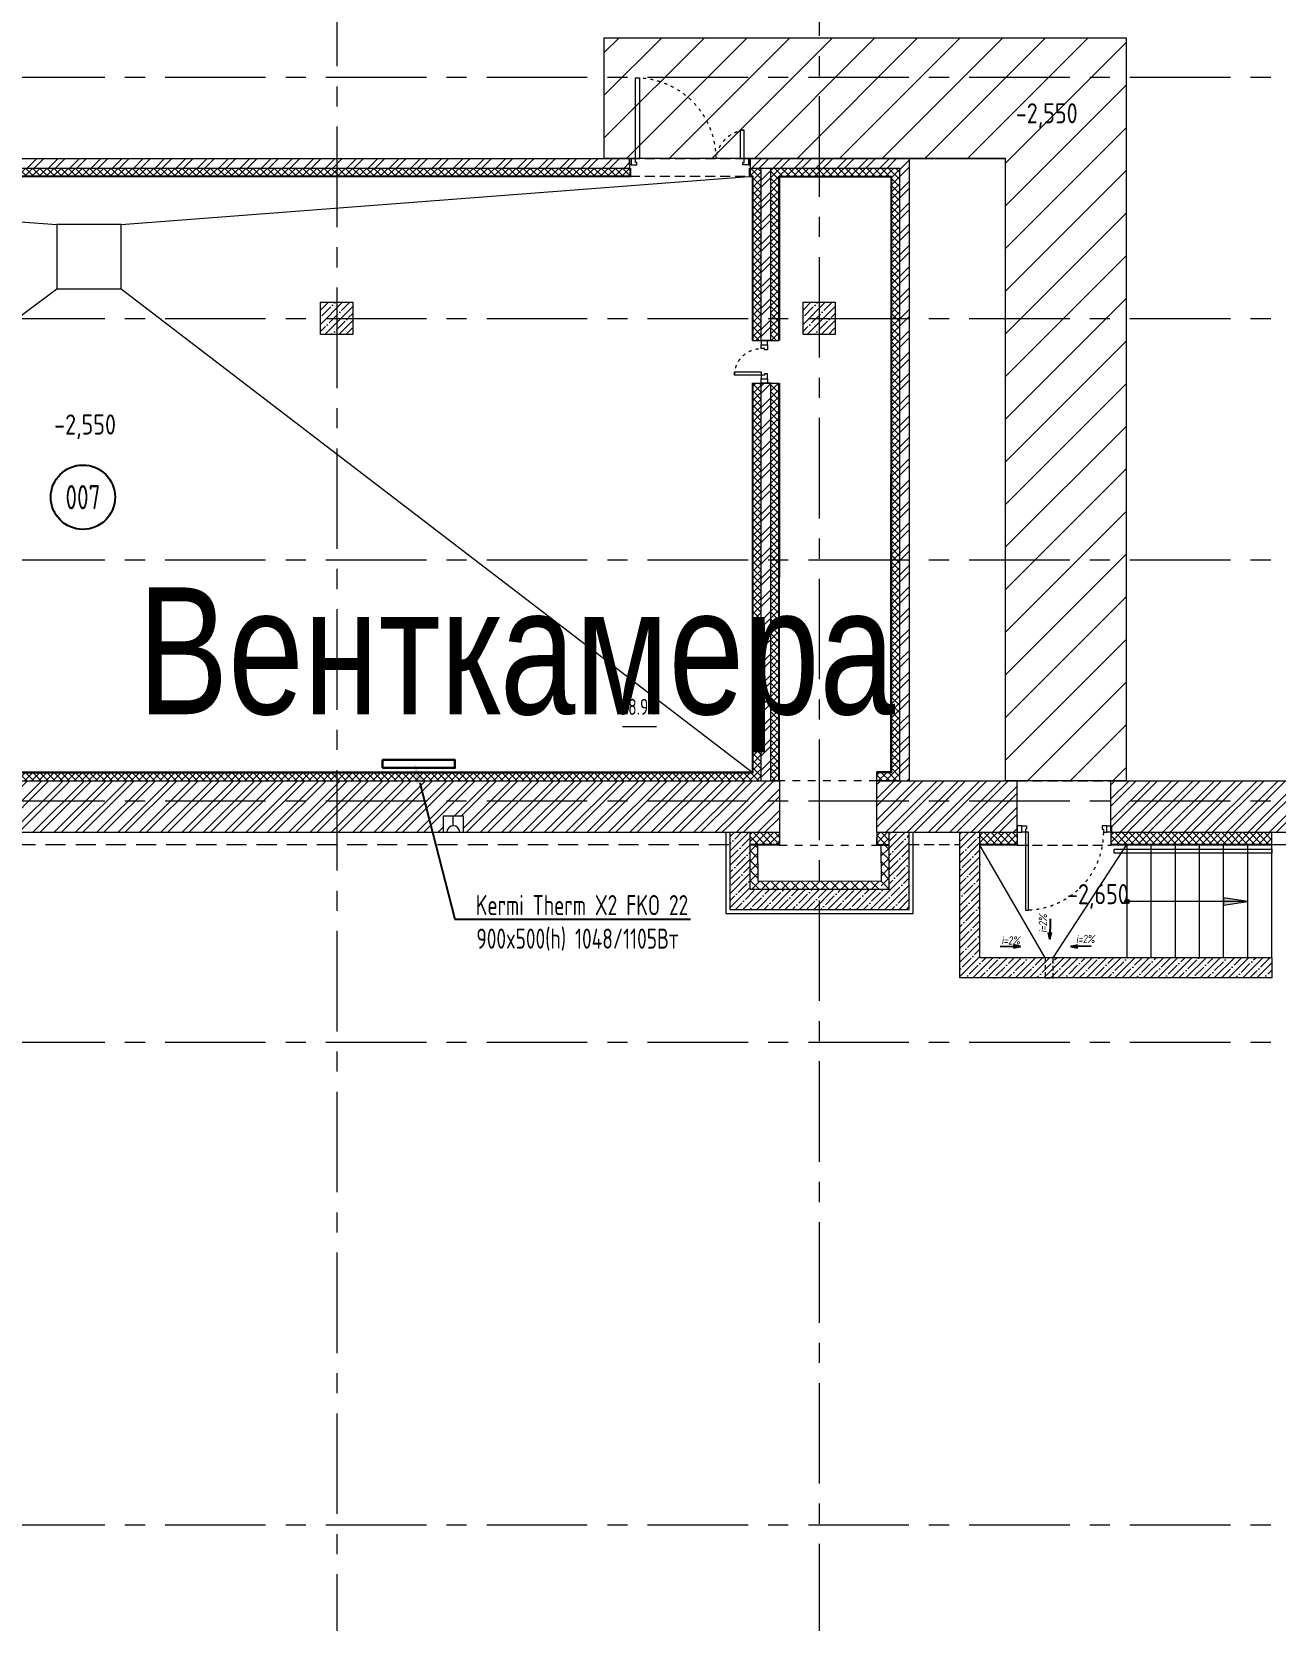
# Model space of a CAD drawing. Header units: millimetres. Extents: x -455656 to 9247092, y 0 to 412358.
# Drawn here: x -314964 to -299487, y 353059 to 372822 of the extents above; entities that cross this region are included whole.
import ezdxf
from ezdxf import colors
from ezdxf.entities.mleader import LeaderData, LeaderLine
from ezdxf.enums import TextEntityAlignment as Align
from ezdxf.math import Vec2, Vec3

# ---------------------------------------------------------------- set-up
doc = ezdxf.new("R2018")
doc.units = ezdxf.units.MM
doc.header["$MEASUREMENT"] = 0
for name, pattern in [('ACAD_ISO03W100', [30, 12, -18]), ('ADSK_Штриховая_ш2 п1', [3, 2, -1]), ('CENTER', [2, 1.25, -0.25, 0.25, -0.25]), ('TRATTEGGIATA', [0.75, 0.5, -0.25]), ('Штрих', [6.350000000000002, 3.175000000000001, -3.175000000000001])]:
    doc.linetypes.add(name, pattern=pattern)
doc.layers.get('0').update_dxf_attribs({"color": 250, "lineweight": 9})
doc.layers.add('АР_Названия помещений', color=124, linetype='Continuous', lineweight=5, plot=False)
for name, color, linetype, lineweight in [('АР_Номер помещения', 1, 'Continuous', 25), ('АР_Помещения_площадь', 19, 'Continuous', 9), ('подлога', 250, 'Continuous', 9), ('Радиаторы', 250, 'Continuous', 9), ('Радиаторы текст', 250, 'Continuous', 9)]:
    doc.layers.add(name, color=color, linetype=linetype, lineweight=lineweight)
doc.layers.add('ТХ_ВК_трапы', color=5, linetype='Continuous')
doc.styles.add('ISOCPEUR', font='isocpeur.TTF', dxfattribs={"width": 0.7})
doc.styles.get("Standard").update_dxf_attribs({"font": 'isocpeur.TTF'})
doc.styles.add('Архитект', font='isocpeur.TTF', dxfattribs={"width": 0.8, "oblique": 8})
pattern_1 = [(45, (-1298551.721179725, 412084.3594320829), (-132.5825214724777, 132.5825214724777), []), (45, (-1298463.332832225, 412084.3594320829), (-132.5825214724777, 132.5825214724777), [])]
pattern_2 = [(45, (0, 247657.5), (-44.19417382415922, 44.19417382415922), []), (135, (0, 247657.5), (-44.19417382415922, -44.19417382415921), [])]
pattern_3 = [(45, (0, 247657.5), (-88.38834764831844, 88.38834764831844), []), (45, (88.38834750000001, 247657.5), (-88.38834764831844, 88.38834764831844), [156.25, -31.25, 0, -31.25])]
pattern_4 = [(45, (-2957.499999549706, 247657.5), (-44.19417382415922, 44.19417382415922), []), (135, (-2957.499999549706, 247657.5), (-44.19417382415922, -44.19417382415921), [])]
pattern_5 = [(315.0652631647388, (0, 247657.5), (61.80132766845234, 61.94227876351163), []), (45.06526316473882, (0, 247657.5), (-61.94227876351162, 61.80132766845234), [])]

# ---------------------------------------------------------------- blocks, each defined once
blk = doc.blocks.new('*U247')
for points in [[(-55, -80), (-55, 0), (-115, 0), (-115, -40), (-100, -40), (-100, -80), (-55, -80)], [(0, 0), (0, -80), (-55, -80), (-55, 0), (0, 0)], [(-1170, -2.131628207280301e-13), (-1170, -80.00000000000021), (-1115, -80.00000000000021), (-1115, -2.131628207280301e-13), (-1170, -2.131628207280301e-13)], [(-1115, -80.00000000000021), (-1115, -2.131628207280301e-13), (-1055, -2.131628207280301e-13), (-1055, -40.00000000000021), (-1070, -40.00000000000021), (-1070, -80.00000000000021), (-1115, -80.00000000000021)]]:
    blk.add_lwpolyline(points)
blk.add_lwpolyline([(-100, -80), (-99.99999999999984, -1050), (-139.9999999999999, -1050), (-140, -80)], close=True)
at = {"linetype": 'ACAD_ISO03W100', "ltscale": 3}
blk.add_arc((-100, -80), 970.0000000000003, 180, 270, dxfattribs=at)
blk = doc.blocks.new('*U300')
for points in [[(0, 0), (0, -80), (55, -80), (55, 0), (0, 0)], [(55, -80), (55, 0), (115, 0), (115, -40), (100, -40), (100, -80), (55, -80)], [(475, -79.99999999999983), (475, 1.70530256582424e-13), (415, 1.70530256582424e-13), (415, -39.99999999999983), (430, -39.99999999999983), (430, -79.99999999999983), (475, -79.99999999999983)], [(530, 1.70530256582424e-13), (530, -79.99999999999983), (475, -79.99999999999983), (475, 1.70530256582424e-13), (530, 1.70530256582424e-13)]]:
    blk.add_lwpolyline(points)
blk.add_lwpolyline([(100, -80), (100.0000000000003, -410), (140.0000000000003, -410), (140, -80)], close=True)
at = {"linetype": 'ACAD_ISO03W100', "ltscale": 3}
blk.add_arc((100, -80), 330.0000000000001, 270, 0, dxfattribs=at)
blk = doc.blocks.new('*U271')
at = {"layer": 'АР_Номер помещения', "color": 7}
blk.add_circle((-20182.66319170461, -709.7555925355905), 400, dxfattribs=at)
at = {"layer": 'АР_Помещения_площадь', "color": 7}
blk.add_line((-13051.24120618068, -3563.358494392927), (-13473.58956256218, -3563.358494392927), dxfattribs=at)
at = {"color": 7, "style": 'ISOCPEUR', "width": 0.7, "flags": 1}
blk.add_attdef('КАТЕГОРИЯ', (-499.1655280450395, -2092.186355050572), '', height=250, dxfattribs=at)
at = {"layer": 'АР_Номер помещения', "color": 7, "style": 'ISOCPEUR', "width": 0.7}
blk.add_attdef('НОМЕР_ПОМЕЩЕНИЯ', text='', height=300, dxfattribs=at).set_placement((-20182.66319170752, -709.7555925355905), align=Align.MIDDLE_CENTER)
at = {"layer": 'АР_Помещения_площадь', "color": 7, "lineweight": 30, "width": 0.7, "flags": 104}
blk.add_attdef('ИМЯ_ПОМЕЩЕНИЯ', text='', height=100, dxfattribs=at).set_placement((157.6277002443094, 1217.141369806137), align=Align.MIDDLE_CENTER)
at = {"layer": 'АР_Помещения_площадь', "color": 7, "style": 'ISOCPEUR', "width": 0.7}
blk.add_attdef('ПЛОЩАДЬ_ПОМЕЩЕНИЯ', text='', height=200, dxfattribs=at).set_placement((-13046.3550482075, -3316.852964425578), align=Align.MIDDLE_RIGHT)
blk = doc.blocks.new('*U272')
at = {"color": 7, "style": 'ISOCPEUR', "width": 0.7, "flags": 1}
blk.add_attdef('КАТЕГОРИЯ', (-499.1655280450395, -2092.186355050572), '', height=250, dxfattribs=at)
at = {"layer": 'АР_Номер помещения', "color": 7, "style": 'ISOCPEUR', "width": 0.7}
blk.add_attdef('НОМЕР_ПОМЕЩЕНИЯ', text='', height=300, dxfattribs=at).set_placement((-11974.07101150777, -849.2380251303753), align=Align.MIDDLE_CENTER)
at = {"layer": 'АР_Помещения_площадь', "color": 7, "lineweight": 30, "width": 0.7, "flags": 104}
blk.add_attdef('ИМЯ_ПОМЕЩЕНИЯ', text='', height=100, dxfattribs=at).set_placement((157.6277002443094, 1217.141369806137), align=Align.MIDDLE_CENTER)
at = {"layer": 'АР_Помещения_площадь', "color": 7, "style": 'ISOCPEUR', "width": 0.7}
blk.add_attdef('ПЛОЩАДЬ_ПОМЕЩЕНИЯ', text='', height=200, dxfattribs=at).set_placement((-11648.2094936894, -1850.74696548065), align=Align.MIDDLE_RIGHT)
blk = doc.blocks.new('*U21')
h = blk.add_hatch(color=256)
h.dxf.hatch_style = 1
edge = h.paths.add_edge_path()
edge.add_arc((0, 0), 27.57096445283373, 359.64, 719.6400000000001)
h = blk.add_hatch(color=256)
h.dxf.hatch_style = 1
h.paths.add_polyline_path([(1200, -44.26795582287014), (1200, 44.2679558226373), (1500, 0)])
blk.add_line((1500, 0), (0, 0))
blk.add_lwpolyline([(1200, 44.2679558226373), (1200, -44.26795582287014), (1500, 0), (1200, 44.2679558226373)])
blk.add_circle((0, 0), 27.57096445283373)
blk = doc.blocks.new('_DotSmall')
at = {"color": 0, "linetype": 'ByBlock', "const_width": 0.5}
blk.add_lwpolyline([(-0.0625, 0, 1), (0.0625, 0, 1)], format="xyb", close=True, dxfattribs=at)
blk = doc.blocks.new('Полуторная_на лестницу')
for points in [[(75.00000000005775, 79.9999999999709), (75.00000000005798, 1079.999999999971), (124.8572721536036, 1079.999999999971), (124.8572721536034, 79.9999999999709)], [(1375.142727846512, 430.0000000000291), (1375.142727846512, 80), (1425.000000000058, 80), (1425.000000000058, 430.0000000000291)]]:
    blk.add_lwpolyline(points, close=True)
for points in [[(5.775291356258094e-11, 0), (5.775291356258094e-11, 80), (20.00000000005775, 80), (20.00000000005775, 0), (5.775291356258094e-11, 0)], [(20.00000000005775, 80), (20.00000000005775, 0), (90.00000000005775, 0), (90.00000000005775, 30), (75.00000000005775, 30), (75.00000000005775, 80), (20.00000000005775, 80)], [(1480.000000000058, 80), (1480.000000000058, 0), (1410.000000000058, 0), (1410.000000000058, 30), (1425.000000000058, 30), (1425.000000000058, 80), (1480.000000000058, 80)], [(1500.000000000058, 0), (1500.000000000058, 80), (1480.000000000058, 80), (1480.000000000058, 0), (1500.000000000058, 0)]]:
    blk.add_lwpolyline(points)
at = {"linetype": 'ACAD_ISO03W100', "ltscale": 3}
for centre, radius, start, end in [((75.00000000005775, 80), 1000, 0, 90), ((1465.395385690272, 39.60461430981795), 392.4797375066257, 95.90754327289797, 174.0924567271067)]:
    blk.add_arc(centre, radius, start, end, dxfattribs=at)
blk = doc.blocks.new('A$C60eaf59b')
at = {"layer": 'ТХ_ВК_трапы', "ltscale": 100}
for p, q in [((10.89151867106557, 182.3296665046364), (6.703182442404795, -37.16382084978977)), ((6.703182442404795, -37.16382084978977), (-6.703182442346588, 37.16382084978977)), ((-6.703182442346588, 37.16382084978977), (6.703182442404795, -37.16382084978977)), ((6.703182442404795, -37.16382084978977), (24.30711989506381, 37.91887492657406))]:
    blk.add_line(p, q, dxfattribs=at)

msp = doc.modelspace()

# ---------------------------------------------------------------- hatches: boundary and pattern name
at = {"layer": 'подлога', "ltscale": 500, "true_color": 0xed1f24}
h = msp.add_hatch(dxfattribs=at)
h.set_pattern_fill('ANSI31', color=240, scale=3000, angle=180, style=0)
h.set_pattern_definition([(225, (0, 247657.5), (265.1650429449553, -265.1650429449554), [])])
h.paths.add_polyline_path([(-302854.0797072747, 371247.4490637414), (-302854.0797072735, 363508.1824583509), (-301353.8930771507, 363508.1824583511), (-301353.8930771521, 372747.6948064722), (-307843.6244904874, 372747.6948064712), (-307843.6244904874, 371247.4490637414)])
at = {"layer": 'подлога', "ltscale": 100}
h = msp.add_hatch(dxfattribs=at)
h.set_pattern_fill('ANSI32', color=256, scale=500)
h.set_pattern_definition([(45, (-15289.26513409219, 247657.5), (-132.5825214724777, 132.5825214724777), []), (45, (-15200.87678659218, 247657.5), (-132.5825214724777, 132.5825214724777), [])])
h.paths.add_polyline_path([(-304052.0711264501, 371247.4490637413), (-305172.0711264501, 371247.4490637413), (-305172.0711264501, 371127.4490637413), (-304172.0711264501, 371127.4490637413), (-304172.5771687811, 369258.1824583525), (-304052.5840094198, 369258.1824583525)])
h.paths.add_polyline_path([(-304052.5840094198, 369258.1824583525), (-304172.5771687811, 369258.1824583525), (-304173.3705045159, 366327.6845431714), (-304172.0711264501, 363508.1824583525), (-304054.0665040578, 363508.1824583525), (-304053.3574848831, 366207.6845431714)])
h.paths.add_polyline_path([(-306026.1564171973, 371247.4490637413), (-306026.1564171973, 371127.4490637413), (-305892.0711264501, 371127.4490637413), (-305892.5859029801, 368982.9545757953), (-305772.5859029799, 368982.9545757953), (-305772.0711264501, 371127.4490637413), (-305172.0711264501, 371127.4490637413), (-305172.0711264501, 371247.4490637413)])
h.paths.add_polyline_path([(-322852.4199923284, 363653.8361342852), (-322851.1212437177, 371127.4205100444), (-307526.1564171973, 371127.4490637413), (-307526.1564171973, 371247.4490637413), (-322971.1212310863, 371247.4490637413), (-322972.421225976, 363653.8361342852)])
h.paths.add_polyline_path([(-322972.3246298887, 364079.8475705374), (-322932.4206091522, 364079.8475705375), (-322932.4206091522, 364119.8475705375), (-322972.3179141203, 364119.8475705375)], flags=16)
h.paths.add_polyline_path([(-322852.4206091521, 363649.7734729237), (-322972.3414193097, 363649.7734729237), (-322972.4206091521, 363508.182458348), (-322852.4206091523, 363508.1824583525)])
at = {"layer": 'подлога', "ltscale": 100, "transparency": 33554559}
h = msp.add_hatch(dxfattribs=at)
h.set_pattern_fill('ANSI37', scale=500, style=0)
h.set_pattern_definition([(45, (-15492.96052481339, 355568.6420704368), (-44.19417382415922, 44.19417382415922), []), (135, (-15492.96052481339, 355568.6420704368), (-44.19417382415922, -44.19417382415921), [])])
h.paths.add_polyline_path([(-306258.0953417295, 368982.9545757953), (-305992.0711264501, 368982.9545757953), (-305992.0711264501, 371027.4490637413), (-306025.8514090478, 371027.4490637413), (-306025.8514090478, 371078.1521764803), (-307526.1564171973, 371078.1521764803), (-307526.1564171973, 371027.4490637413), (-322752.4206091523, 371027.4490637413), (-322752.4206091523, 363608.1824583525), (-305992.0711264501, 363608.1824583525), (-305992.0711264501, 368452.9545757954), (-306258.0953417295, 368452.9545757954)])
edge = h.paths.add_edge_path()
edge.add_line((-305892.5859029791, 368552.9545757953), (-305892.585902979, 368452.9545757954))
edge.add_line((-305892.585902979, 368452.9545757954), (-306258.0953417295, 368452.9545757953))
edge.add_line((-306258.0953417295, 368452.9545757954), (-306258.0953417295, 368982.9545757953))
edge.add_line((-306258.0953417295, 368982.9545757953), (-305892.585902979, 368982.9545757953))
edge.add_line((-305892.585902979, 368982.9545757953), (-305892.585902979, 368882.9545757953))
edge.add_arc((-305892.5859029789, 368552.9545757952), 330.0000000001098, 90.00000000002026, 173.0379373089027)
edge.add_line((-306220.1526900622, 368592.9545757953), (-306222.5859029791, 368592.9545757953))
edge.add_line((-306222.5859029791, 368592.9545757953), (-306222.585902979, 368552.9545757953))
edge.add_line((-306222.585902979, 368552.9545757953), (-305892.5859029791, 368552.9545757953))
edge = h.paths.add_edge_path()
edge.add_line((-305892.585902979, 368592.9545757953), (-305892.5859029791, 368552.9545757953))
edge.add_line((-305892.5859029791, 368552.9545757953), (-306222.585902979, 368552.9545757953))
edge.add_arc((-305892.5859029856, 368552.9545757956), 329.999999993423, 89.91062262276688, 180.000000000043, ccw=False)
edge.add_line((-305892.0711264501, 368882.9541742877), (-305892.0711264501, 371127.4490637413))
edge.add_line((-305892.0711264501, 371127.4490637413), (-306025.8514090478, 371127.4490637413))
edge.add_line((-306025.8514090478, 371127.4490637413), (-306025.8514090478, 371078.1521764803))
edge.add_line((-306025.8514090478, 371078.1521764803), (-307526.1564171973, 371078.1521764803))
edge.add_line((-307526.1564171973, 371078.1521764803), (-307526.1564171973, 371127.4490637414))
edge.add_line((-307526.1564171973, 371127.4490637414), (-322852.4206091523, 371127.4490637414))
edge.add_line((-322852.4206091523, 371127.4490637413), (-322852.4206091523, 363508.1824583525))
edge.add_line((-322852.4206091523, 363508.1824583525), (-305892.0711264501, 363508.1824583525))
edge.add_line((-305892.0711264501, 363508.1824583525), (-305892.0711264501, 368592.9545757953))
edge.add_line((-305892.0711264501, 368592.9545757953), (-305892.585902979, 368592.9545757953))
edge = h.paths.add_edge_path()
edge.add_arc((-305892.5859029851, 368552.9545757956), 329.9999999938888, 173.0379373088267, 180.0000000000429)
edge.add_line((-306222.5859029791, 368552.9545757953), (-306222.585902979, 368592.9545757953))
edge.add_line((-306222.585902979, 368592.9545757953), (-306220.1526900622, 368592.9545757953))
h = msp.add_hatch(dxfattribs=at)
h.set_pattern_fill('ANSI37', scale=500, style=0)
h.set_pattern_definition(pattern_2)
h.paths.add_polyline_path([(-304454.5711264503, 363608.1824583525), (-304454.5711264503, 363508.1824583525), (-304173.3705045159, 363508.1824583525), (-304172.7339464642, 371127.5787244969), (-305772.0711264479, 371127.4490637413), (-305772.5118932321, 368982.9305434124), (-305672.6540546469, 368982.9503577281), (-305672.2132878641, 371027.468878057), (-304272.1668107779, 371027.5656494145), (-304273.3367662954, 363608.1824583525)])
h.paths.add_polyline_path([(-305673.3705045159, 363508.1824583525), (-305673.3705045158, 363608.1824583525), (-305673.4042427364, 363608.1824583525), (-305672.7297635023, 368452.9263676388), (-305772.4531336523, 368452.9545382896), (-305773.3705045159, 363508.1824583525)])
at = {"layer": 'подлога', "ltscale": 100}
h = msp.add_hatch(dxfattribs=at)
h.set_pattern_fill('ANSI35', color=256, scale=500)
h.set_pattern_definition([(45, (-1268424.170391682, 409329.6571121852), (-88.38834764831844, 88.38834764831844), []), (45, (-1268335.782044182, 409329.6571121852), (-88.38834764831844, 88.38834764831844), [156.25, -31.25, 0, -31.25])])
h.paths.add_polyline_path([(-310972.0711264502, 369458.1824583525), (-311372.0711264502, 369458.1824583525), (-311372.0711264502, 369058.1824583525), (-310972.0711264502, 369058.1824583525)])
h = msp.add_hatch(dxfattribs=at)
h.set_pattern_fill('ANSI35', color=256, scale=500)
h.set_pattern_definition([(45, (-1262424.170391682, 409329.6571121852), (-88.38834764831844, 88.38834764831844), []), (45, (-1262335.782044182, 409329.6571121852), (-88.38834764831844, 88.38834764831844), [156.25, -31.25, 0, -31.25])])
h.paths.add_polyline_path([(-304972.0711264501, 369458.1824583525), (-305372.0711264501, 369458.1824583525), (-305372.0711264501, 369058.1824583525), (-304972.0711264501, 369058.1824583525)])
h = msp.add_hatch(dxfattribs=at)
h.set_pattern_fill('ANSI32', color=256, scale=500)
h.set_pattern_definition([(45, (0, 247657.5), (-132.5825214724777, 132.5825214724777), []), (45, (88.38834750000001, 247657.5), (-132.5825214724777, 132.5825214724777), [])])
h.paths.add_polyline_path([(-305772.9352973693, 366258.1824583525), (-305892.8566200245, 366258.1824583525), (-305892.8566200245, 363508.1824583525), (-305773.3705045159, 363508.1824583525)])
h.paths.add_polyline_path([(-305772.6623398596, 367982.9545757953), (-305772.8566200246, 367982.9545757953), (-305772.8566200246, 366258.1824583525), (-305773.0312467848, 366258.1817640662), (-305772.6819932645, 367982.9256041073), (-305772.5859029799, 367982.9545757953), (-305772.6623398596, 367982.9545757953), (-305772.9352973693, 366258.1824583525), (-305772.8566200246, 366258.1824583525), (-305772.7212615023, 368452.9545757953), (-305892.7212615022, 368452.9545757953), (-305892.8566200245, 366258.1824583525), (-305772.9352973693, 366258.1824583525)])
h = msp.add_hatch(dxfattribs=at)
h.set_pattern_fill('ANSI32', color=256, scale=500)
h.set_pattern_definition(pattern_1)
h.paths.add_polyline_path([(-309596.9097890062, 363067.7370001124), (-309596.9097890062, 362868.1824583525), (-306241.9211502878, 362868.1824583524), (-306241.9211502878, 363508.1824583524), (-322120.0107513145, 363508.1824583525), (-322120.0107513145, 362868.1824583525), (-309847.2324638944, 362868.1824583525), (-309847.2324638944, 363067.7370001124)])
h = msp.add_hatch(dxfattribs=at)
h.set_pattern_fill('ANSI32', color=256, scale=500)
h.set_pattern_definition(pattern_1)
h.paths.add_polyline_path([(-305664.571126, 362868.1824583524), (-305664.5711260001, 363508.1824583525), (-306267.0711264503, 363508.1824583525), (-306267.0711264503, 362868.1824583524)])
h.paths.add_polyline_path([(-304454.5711264503, 363508.1824583525), (-304454.5711256925, 362868.1824583524), (-302707.0711264503, 362868.1824583524), (-302707.0711264503, 363508.1824583524)])
h = msp.add_hatch(dxfattribs=at)
h.set_pattern_fill('ANSI32', color=256, scale=500)
h.set_pattern_definition(pattern_1)
h.paths.add_polyline_path([(-294259.4461037198, 363508.1824583525), (-301542.0711264503, 363508.1824583525), (-301542.0711264503, 362868.1824583524), (-294259.4461037198, 362868.1824583524)])
h = msp.add_hatch(dxfattribs=at)
h.set_pattern_fill('ANSI35', color=256, scale=500)
h.set_pattern_definition(pattern_3)
h.paths.add_polyline_path([(-304302.0711264503, 362159.7841678627), (-306032.0711264503, 362159.7841678627), (-306032.0711264503, 362868.1824583525), (-306282.0711264503, 362868.1824583525), (-306282.0711264503, 361909.7841678627), (-304052.0711264503, 361909.7841678627), (-304052.0711264503, 362868.1824583525), (-304302.0711264503, 362868.1824583525)])
at = {"layer": 'подлога', "transparency": 33554636}
h = msp.add_hatch(dxfattribs=at)
h.set_pattern_fill('ANSI37', color=256, scale=500)
h.set_pattern_definition(pattern_4)
h.paths.add_polyline_path([(-305664.571126, 362868.1824583525), (-305928.8178190481, 362868.1824583525), (-306032.0711264503, 362868.1824583525), (-306032.0711264503, 362718.1824583525), (-305664.571126, 362718.1824583525)])
h = msp.add_hatch(dxfattribs=at)
h.set_pattern_fill('ANSI37', color=256, scale=500)
h.set_pattern_definition(pattern_4)
h.paths.add_polyline_path([(-304454.5711264503, 362868.1824583525), (-304190.3244334023, 362868.1824583525), (-304302.0711264503, 362868.1824583525), (-304302.0711264503, 362718.1824583525), (-304454.5711264503, 362718.1824583525)])
at = {"layer": 'подлога', "ltscale": 100}
h = msp.add_hatch(dxfattribs=at)
h.set_pattern_fill('ANSI35', color=256, scale=500)
h.set_pattern_definition(pattern_3)
h.paths.add_polyline_path([(-303171.3178194984, 361308.1824583525), (-303171.3178194984, 362868.1824583525), (-303421.3178194984, 362868.1824583525), (-303421.3178194984, 361058.1824583525), (-299541.3178194984, 361058.1824583525), (-299541.3178194984, 361308.1824583525)])
at = {"layer": 'подлога', "transparency": 33554636}
h = msp.add_hatch(dxfattribs=at)
h.set_pattern_fill('ANSI37', color=256, scale=500)
h.set_pattern_definition(pattern_2)
h.paths.add_polyline_path([(-302707.0711264503, 362868.1824583525), (-302971.3178194984, 362868.1824583525), (-303171.3178194984, 362868.1824583525), (-303171.3178194984, 362718.1824583525), (-302707.0711264503, 362718.1824583525)])
h = msp.add_hatch(dxfattribs=at)
h.set_pattern_fill('ANSI37', color=256, scale=500)
h.set_pattern_definition([(45, (1629.246693048044, 247657.5), (-44.19417382415922, 44.19417382415922), []), (135, (1629.246693048044, 247657.5), (-44.19417382415922, -44.19417382415921), [])])
h.paths.add_polyline_path([(-299541.3178194984, 362868.1824583525), (-301342.0711264503, 362868.1824583525), (-301542.0711264503, 362868.1824583525), (-301542.0711264503, 362718.1824288148), (-301201.4809995076, 362718.1824288148), (-299541.3178194984, 362718.1824288148)])
at = {"layer": 'подлога', "ltscale": 100}
h = msp.add_hatch(dxfattribs=at)
h.set_pattern_fill('ANSI37', color=256, scale=699.9999999999998, angle=270.0652631647388)
h.set_pattern_definition(pattern_5)
h.paths.add_polyline_path([(-305932.0723391328, 362157.0057639283), (-305933.0681458078, 362718.1852087077), (-306033.3785765679, 362718.1797079974), (-306032.3645217627, 362156.2418481003)])
h = msp.add_hatch(dxfattribs=at)
h.set_pattern_fill('ANSI37', color=256, scale=699.9999999999998, angle=270.0652631647388)
h.set_pattern_definition([(315.0652631647388, (-618842.7344090347, 449049.4803387395), (61.80132766845234, 61.94227876351164), []), (45.0652631647388, (-618842.7344090347, 449049.4803387395), (-61.94227876351164, 61.80132766845234), [])])
h.paths.add_polyline_path([(-304301.8975581345, 362159.4087425577), (-304302.8582613943, 362708.2393657505), (-304402.7784113078, 362708.1255509546), (-304401.7994599179, 362158.5365126443)])
h = msp.add_hatch(dxfattribs=at)
h.set_pattern_fill('ANSI37', color=256, scale=699.9999999999998, angle=270.0652631647388)
h.set_pattern_definition(pattern_5)
h.paths.add_polyline_path([(-304401.8875847882, 362159.2561210749), (-304401.9841686788, 362258.7489426053), (-305934.4754781137, 362256.5004751049), (-305934.3606460928, 362156.2492384568)])

# ---------------------------------------------------------------- linework, layer by layer
at = {"layer": 'подлога', "linetype": 'CENTER', "ltscale": 1000}
for p, q in [((-305172.0711264501, 382020.6513644527), (-305172.0711264501, 326288.3028007622)), ((-311172.0711264502, 381642.4486035834), (-311172.0711264502, 325910.1000398931)), ((-359305.7650579241, 372258.1824583525), (-276127.3630032049, 372258.1824583525)), ((-359305.7650579241, 369258.1824583525), (-276127.3630032049, 369258.1824583525)), ((-359305.7650579241, 366258.1824583525), (-276127.3630032049, 366258.1824583525)), ((-359305.7650579241, 363258.1824583525), (-276127.3630032049, 363258.1824583525)), ((-359305.7650579241, 360258.1824583525), (-276127.3630032049, 360258.1824583525)), ((-359305.7650579241, 354258.1824583525), (-276127.3630032049, 354258.1824583525))]:
    msp.add_line(p, q, dxfattribs=at)
at = {"layer": 'подлога', "linetype": 'Continuous', "ltscale": 100}
for p, q in [((-322971.1212310863, 371247.4490637413, 1.961751612303354), (-307526.1564171973, 371247.4490637413, 1.961751612303354)), ((-307526.1564171973, 371127.4490637413, 1.961751612303354), (-307526.1564171973, 371247.4490637413, 1.961751612303354)), ((-306026.1564171973, 371247.4490637414, 1.961751612303354), (-304052.0711264501, 371247.4490637413, 1.961751612303354)), ((-306026.1564171973, 371127.4490637413, 1.961751612303354), (-306026.1564171973, 371247.4490637413, 1.961751612303354)), ((-304052.0711264501, 371247.4490637413, 1.961751612303354), (-304054.0665040578, 363508.1824583525, 1.961751612303354)), ((-322851.1212310863, 371127.4490637413, 1.961751612303354), (-307526.1564171973, 371127.4490637413, 1.961751612303354)), ((-305892.5859029801, 368982.9545757953, 1.961751612303354), (-305892.0711264501, 371127.4490637413, 1.961751612303354)), ((-305772.5859029799, 368982.9545757953, 1.961751612303354), (-305772.0711264501, 371127.4490637413, 1.961751612303354)), ((-304172.0711264501, 371127.4490637413, 1.961751612303354), (-304172.0711264501, 363508.1824583525)), ((-305772.5859029799, 368982.9545757953, 1.961751612303354), (-305892.5859029801, 368982.9545757953, 1.961751612303354)), ((-305892.8566200245, 363508.1824583525), (-305892.8566200245, 368452.9545757953, 1.961751612303354)), ((-305772.5859029799, 368452.9545757953, 1.961751612303354), (-305892.8566200245, 368452.9545757953, 1.961751612303354)), ((-305772.8566200246, 363508.1824583525), (-305772.8566200246, 368452.9545757953, 1.961751612303354))]:
    msp.add_line(p, q, dxfattribs=at)
at = {"layer": 'подлога', "color": 1, "ltscale": 100, "true_color": 0xe60000}
msp.add_line((-307843.6244904875, 371247.4490637413), (-307843.6244904874, 371247.4490637413), dxfattribs=at)
at = {"layer": 'подлога', "linetype": 'TRATTEGGIATA', "lineweight": 13, "ltscale": 250}
for p, q in [((-307526.1564171973, 371247.4490637414), (-306046.1564171971, 371247.4490637414, 1.961751612303487)), ((-307527.9557243478, 371027.4490637413, 0.5840179250958151), (-306025.8514090478, 371027.4490637413, 0.5840179250958151)), ((-302707.0711264503, 363508.1824583525), (-301542.0711264503, 363508.1824583525)), ((-304052.0711264503, 362718.1824288148), (-303421.3178194984, 362718.1824288148)), ((-302707.0711264503, 362708.1824583525), (-301542.0711264503, 362708.1824583525))]:
    msp.add_line(p, q, dxfattribs=at)
at = {"layer": 'подлога', "lineweight": 13, "ltscale": 500}
for p, q in [((-304052.0711264501, 371247.4490637414), (-302854.0797072747, 371247.4490637415)), ((-322732.4206091523, 371007.4490637413, 0.5840179250958151), (-314653.229220262, 370426.1866951648)), ((-313851.7110840136, 370426.1866951648), (-305992.0711264501, 371027.4490637413, 0.5840179250958151)), ((-322752.4206091523, 363608.1824583525, 0.5840179250958151), (-314653.229220262, 369624.4620747783)), ((-313851.7110840136, 369624.4620747783), (-305992.0711264501, 363608.1824583525, 0.5840179250958151))]:
    msp.add_line(p, q, dxfattribs=at)
at = {"layer": 'подлога', "ltscale": 100}
for p, q in [((-306002.0711264501, 368982.9884743474, 0.5840179250958151), (-305672.5800448991, 368982.9263253451, 1.961751612303354)), ((-306002.0711264501, 368452.9545757954, 0.5840179250958151), (-305672.3833889819, 368452.9262697922, 1.961751612303354)), ((-322174.6778695334, 363508.1824583525), (-306208.403607368, 363508.1824583525)), ((-306267.0711264503, 363508.1824583525), (-305664.571126, 363508.1824583525)), ((-305664.571126, 363508.1824583525), (-305663.3684668104, 363618.1824583525, 1.961751612303354)), ((-304454.5711264503, 363508.1824583525), (-304454.5711264503, 363618.1824583525, 1.961751612303354)), ((-304454.5711264503, 363508.1824583525), (-302707.0711264503, 363508.1824583525)), ((-302707.0711264503, 362868.1824583525), (-302707.0711264503, 363508.1824583525)), ((-301542.0711264503, 363508.1824583525), (-294050.1196677962, 363508.1824583525)), ((-301542.0711264503, 362868.1824583525), (-301542.0711264503, 363508.1824583525)), ((-309722.0711264503, 362948.9124465804), (-309722.0711264503, 363067.7370001124)), ((-322239.6778695334, 362868.1824583525), (-305787.1893165926, 362868.1824583525)), ((-305975.8568356749, 362868.1824583525), (-305664.571126, 362868.1824583525)), ((-305664.5711267578, 362868.1824583525), (-305664.5711267578, 362708.1824583525)), ((-304454.5711256925, 362868.1824583525), (-302707.0711264503, 362868.1824583525)), ((-304454.5711264503, 362868.1824583525), (-304454.5711264503, 362708.1824583525)), ((-302707.0711264503, 362868.1824583525), (-302707.0711264503, 362708.1824583525)), ((-301542.0711264503, 362868.1824583525), (-293985.1196677962, 362868.1824583525)), ((-301542.0711264503, 362868.1824583525), (-301542.0711264503, 362708.1824583525)), ((-305664.571126, 362718.1824583525), (-306032.0711264503, 362718.1824583525)), ((-305664.571126, 362708.1824583525), (-306032.0711264503, 362708.1824583525)), ((-304454.5711264503, 362718.1824583525), (-304302.0711264503, 362718.1824583525)), ((-304454.5711264503, 362708.1824583525), (-304302.0711264503, 362708.1824583525)), ((-302707.0711264503, 362718.1824583525), (-303171.3178194984, 362718.1824583525)), ((-302707.0711264503, 362708.1824583525), (-303171.3178194984, 362708.1824583525)), ((-299541.3178194984, 362718.1824288148), (-301542.0711264503, 362718.1824288148)), ((-299541.3178194984, 362708.1824583525), (-301542.0711264503, 362708.1824583525)), ((-299541.3178194984, 361308.1824583525), (-299541.3178194984, 361058.1824583525))]:
    msp.add_line(p, q, dxfattribs=at)
at = {"layer": 'подлога', "color": 18, "ltscale": 500, "true_color": 0x000000}
for p, q in [((-305992.0711264501, 368982.9545757953, 0.5840179250958151), (-305892.5858948429, 368982.9884743474, 1.961751612303354)), ((-305992.3418516317, 368452.9206772432, 0.5840179250958151), (-305892.8566200245, 368452.9545757953, 1.961751612303354))]:
    msp.add_line(p, q, dxfattribs=at)
at = {"layer": 'подлога', "color": 18, "ltscale": 100, "true_color": 0x000000}
for p, q in [((-299541.3178194984, 361308.1824583525), (-299541.3178194984, 362868.1824583525)), ((-301341.3178194984, 361308.1824583525), (-301341.3178194984, 362708.1824583525)), ((-301041.3178194984, 361308.1824583525), (-301041.3178194984, 362708.1824583525)), ((-300741.3178194984, 361308.1824583525), (-300741.3178194984, 362708.1824583525)), ((-300441.3178194984, 361308.1824583525), (-300441.3178194984, 362708.1824583525)), ((-300141.3178194984, 361308.1824583525), (-300141.3178194984, 362708.1824583525)), ((-299841.3178194984, 361308.1824583525), (-299841.3178194984, 362708.1824583525))]:
    msp.add_line(p, q, dxfattribs=at)
at = {"layer": 'подлога', "linetype": 'TRATTEGGIATA', "ltscale": 500}
for p, q in [((-322292.9184881856, 362718.1824583525), (-306282.0711264503, 362718.1824583525)), ((-299541.3178194984, 362718.1824288148), (-292762.0711264503, 362718.1824288148))]:
    msp.add_line(p, q, dxfattribs=at)
at = {"layer": 'подлога', "color": 18, "ltscale": 500, "true_color": 0x000000}
msp.add_lwpolyline([(-307843.6244904874, 371247.4490637413), (-307843.6244904874, 372747.6948064712), (-301353.8930771521, 372747.6948064722), (-301353.8930771507, 363508.1824583511), (-302854.0797072735, 363508.1824583509), (-302854.0797072747, 371247.4490637414), (-307843.6244904874, 371247.4490637414)], dxfattribs=at)
at = {"layer": 'подлога', "color": 18, "ltscale": 500, "true_color": 0x000000, "elevation": 0.5840179250958151}
for points in [[(-307527.9557243478, 371127.4490637413), (-307527.9557243478, 371027.4490637413), (-322752.4206091523, 371027.4490637413), (-322752.4206091523, 363608.1824583525), (-305992.0711264501, 363608.1824583525), (-305992.0711264501, 368452.9545757954)], [(-307517.9557243478, 371127.4490637413), (-307517.9557243478, 371017.4490637413), (-322742.4206091523, 371017.4490637413), (-322742.4206091523, 363618.1824583525), (-306002.0711264501, 363618.1824583525), (-306002.0711264501, 368452.9545757954)], [(-306002.0711264501, 368982.9545757953), (-306002.0711264501, 371017.4490637413), (-306035.8514090478, 371017.4490637413), (-306035.8514090478, 371127.4490637413)], [(-305992.0711264501, 368982.9545757953), (-305992.0711264501, 371027.4490637413), (-306025.8514090478, 371027.4490637413), (-306025.8514090478, 371127.4490637413)]]:
    msp.add_lwpolyline(points, dxfattribs=at)
at = {"layer": 'подлога', "linetype": 'Continuous', "ltscale": 100, "elevation": 1.961751612303354}
msp.add_lwpolyline([(-306026.1564171973, 371127.4490637413), (-304172.0711264501, 371127.4490637413)], dxfattribs=at)
at = {"layer": 'подлога', "ltscale": 100, "elevation": 1.961751612303354}
for points in [[(-305772.5859029799, 368982.9545757953), (-305772.0711264501, 371127.4490637413), (-304172.0711264501, 371127.4490637413), (-304173.3705045159, 363508.1824583525), (-304454.5711264503, 363508.1824583525)], [(-305672.5800448991, 368982.9263253451), (-305672.0711264501, 371027.4490637413), (-304272.0711264501, 371027.4490637413), (-304273.3705045159, 363608.1824583525), (-304454.5711264503, 363608.1824583525)], [(-305662.5800452089, 368982.9238361655), (-305662.07361532, 371017.4490637413), (-304282.0728779599, 371017.4490637413), (-304283.3687533127, 363618.1824583525), (-304454.5711264503, 363618.1824583525)], [(-305772.504082719, 368982.9545526821), (-305772.460323131, 369259.46395273)], [(-305664.571126, 363508.1824583525), (-305773.3705045159, 363508.1824583525), (-305772.5832112874, 368452.9545757953)], [(-305673.3705045159, 363508.1824583525), (-305672.3833889819, 368452.9262697922)], [(-305663.3684668104, 363618.1824583525), (-305662.3833891894, 368452.9242322943)]]:
    msp.add_lwpolyline(points, dxfattribs=at)
at = {"layer": 'подлога', "lineweight": 13, "ltscale": 500}
msp.add_lwpolyline([(-314653.229220262, 369624.4620747783), (-313851.7110840136, 369624.4620747783), (-313851.7110840136, 370426.1866951648), (-314653.229220262, 370426.1866951648)], close=True, dxfattribs=at)
at = {"layer": 'подлога', "ltscale": 100}
for points in [[(-311372.0711264502, 369458.1824583525), (-310972.0711264502, 369458.1824583525), (-310972.0711264502, 369058.1824583525), (-311372.0711264502, 369058.1824583525)], [(-305372.0711264501, 369458.1824583525), (-304972.0711264501, 369458.1824583525), (-304972.0711264501, 369058.1824583525), (-305372.0711264501, 369058.1824583525)], [(-309847.2324638944, 362868.1824583525), (-309596.9097890062, 362868.1824583525), (-309596.9097890062, 363067.7370001124), (-309847.2324638944, 363067.7370001124)]]:
    msp.add_lwpolyline(points, close=True, dxfattribs=at)
for points in [[(-305664.571126, 363508.1824583525), (-305664.571126, 362868.1824583527)], [(-304454.5711256925, 362868.1824583527), (-304454.5711264503, 363508.1824583525)], [(-306282.0711264503, 362868.1824583525), (-306282.0711264503, 361909.7841678627), (-304052.0711264503, 361909.7841678627), (-304052.0711264503, 362868.1824583525)], [(-306032.0711264503, 362868.1824583525), (-306032.0711264503, 362159.7841678627), (-304302.0711264503, 362159.7841678627), (-304302.0711264503, 362868.1824583525)], [(-299541.7635248911, 361058.1824583525), (-303421.3178194984, 361058.1824583525), (-303421.3178194984, 362868.1824583525)], [(-299541.3178194984, 361308.1824583525), (-303171.3178194984, 361308.1824583525), (-303171.3178194984, 362868.1824583525)], [(-304403.045821274, 362708.1824583525), (-304401.9908347804, 362258.9117808777), (-305932.1615209631, 362256.6027091342), (-305933.0594900819, 362708.1824583525)]]:
    msp.add_lwpolyline(points, dxfattribs=at)
at = {"layer": 'подлога', "linetype": 'Штрих', "lineweight": 9, "ltscale": 30}
msp.add_lwpolyline([(-305664.571126, 362708.1824583525), (-304454.5711264503, 362708.1824583525), (-304454.5711264503, 363508.1824583525), (-305664.571126, 363508.1824583525)], close=True, dxfattribs=at)
at = {"layer": 'подлога', "ltscale": 0.25}
msp.add_lwpolyline([(-306332.0711264503, 362868.1824583525), (-306332.0711264503, 361859.7841678627), (-304002.0711264503, 361859.7841678627), (-304002.0711264503, 362868.1824583525)], dxfattribs=at)
at = {"layer": 'подлога', "color": 18, "ltscale": 100, "true_color": 0x000000}
msp.add_lwpolyline([(-301501.3178194984, 362658.1824583525), (-299541.3178194984, 362658.1824583525), (-299541.3178194984, 362608.1824583525), (-301501.3178194984, 362608.1824583525)], close=True, dxfattribs=at)
at = {"layer": 'подлога', "color": 18, "linetype": 'ADSK_Штриховая_ш2 п1', "ltscale": 30, "true_color": 0x000000}
msp.add_lwpolyline([(-302262.6530201708, 361308.1824583525), (-302362.6560154676, 361308.1824583525), (-302362.6624766414, 361058.1824583525), (-302262.6594813445, 361058.1824583525)], close=True, dxfattribs=at)
at = {"layer": 'подлога', "ltscale": 100}
msp.add_arc((-309722.0711264503, 362868.1824583525), 80.72998822781665, 0, 180, dxfattribs=at)
at = {"layer": 'Радиаторы', "color": 1, "lineweight": 30, "ltscale": 500, "elevation": 0.5840179250958151}
msp.add_lwpolyline([(-310601.0953971233, 363668.1824583525), (-310601.0953971233, 363768.1824583525), (-309701.0953971233, 363768.1824583525), (-309701.0953971233, 363668.1824583525)], close=True, dxfattribs=at)

# ---------------------------------------------------------------- block references
at = {"layer": 'подлога'}
msp.add_blockref('Полуторная_на лестницу', (-307528.8409710111, 371167.4490637414, 1.961751612303487), dxfattribs=at)
at = {"layer": 'подлога', "xscale": -1, "rotation": 270}
msp.add_blockref('*U300', (-305812.585902979, 368452.9545757953, 1.961751612303354), dxfattribs=at)
at = {"layer": 'подлога', "color": 7}
ref = msp.add_blockref('*U271', (-294145.2199643346, 367745.0191008368, 1.961751612303354), dxfattribs=at)
ref.add_attrib('НОМЕР_ПОМЕЩЕНИЯ', '007', dxfattribs={"layer": 'АР_Номер помещения', "color": 7, "height": 300, "style": 'ISOCPEUR', "width": 0.7}).set_placement((-314327.8831560421, 367035.2635083012, 1.961751612303354), align=Align.MIDDLE_CENTER)
lines = msp.add_mtext('\\W0.8000;Венткамера', dxfattribs={"layer": 'АР_Названия помещений', "insert": (-313646.3366116385, 365913.2980169571, 1.961751612303354), "char_height": 1576.782207337004, "width": 926.9399707174232, "attachment_point": 1})
ref.add_attrib('ИМЯ_ПОМЕЩЕНИЯ', '', (-313646.3366116385, 365913.2980169571, 1.961751612303354), dxfattribs={"flags": 104}).embed_mtext(lines)
ref.add_attrib('ПЛОЩАДЬ_ПОМЕЩЕНИЯ', '138.94', dxfattribs={"layer": 'АР_Помещения_площадь', "color": 7, "height": 200, "style": 'ISOCPEUR', "width": 0.7}).set_placement((-307191.5750125421, 364428.1661364113, 1.961751612303354), align=Align.MIDDLE_RIGHT)
ref = msp.add_blockref('*U272', (-322053.1488378855, 365875.752495448), dxfattribs=at)
lines = msp.add_mtext('\\W0.8000;Техническое помещение для прокладки инженерных коммуникаций', dxfattribs={"layer": 'АР_Названия помещений', "insert": (-338172.0711264507, 365596.5), "char_height": 3554.348003741616, "width": 926.9399707174232, "attachment_point": 1})
ref.add_attrib('ИМЯ_ПОМЕЩЕНИЯ', '', (-338172.0711264507, 365596.5), dxfattribs={"flags": 104}).embed_mtext(lines)
at = {"layer": 'подлога', "xscale": -1}
msp.add_blockref('*U247', (-302707.0711264503, 362948.1824583525), dxfattribs=at)
at = {"layer": 'подлога', "ltscale": 100}
msp.add_blockref('*U21', (-301341.3178194984, 362008.1824583525), dxfattribs=at)
at = {"layer": 'подлога', "lineweight": 13, "ltscale": 500, "xscale": 1.152508263170328, "yscale": 1.152508263170328, "zscale": 1.152508263170328, "rotation": 90}
msp.add_blockref('A$C60eaf59b', (-302710, 361441.5, -0.3802457601462222), dxfattribs=at)

# ---------------------------------------------------------------- leaders
at = {"layer": 'подлога'}
ml = msp.add_multileader_mtext('Standard', dxfattribs=at)
ml.set_content('{\\W0.8;-2,550}', color=256, style='ISOCPEUR')
ml.set_leader_properties(color=256, linetype='Continuous', lineweight=-1)
ml.set_arrow_properties(name='DOTSMALL')
ml.build(insert=Vec2(0, 0))
ml.multileader.update_dxf_attribs({"has_text_frame": 1, "text_left_attachment_type": 4, "text_right_attachment_type": 4, "dogleg_length": 100, "arrow_head_size": 180})
ctx = ml.context
ctx.base_point, ctx.char_height, ctx.arrow_head_size, ctx.landing_gap_size, ctx.plane_origin = Vec3(-302775.822290387, 371600.763862584, -1.961751612303354), 250, 180, 50, Vec3(-302295.4889269536, 369356.745469789, -1.961751612303354)
ctx.left_attachment, ctx.right_attachment = 4, 4
notes = []
notes.append((ctx, [(0, (0, 0, 0), (0, 0), (1, 0), 1, [])]))
ctx.mtext.insert, ctx.mtext.width, ctx.mtext.defined_height, ctx.mtext.line_spacing_style, ctx.mtext.flow_direction = Vec3(-302725.822290387, 371934.0971959173, -1.961751612303354), 801.0864057841361, 330.709552927064, 2, 5
ml = msp.add_multileader_mtext('Standard', dxfattribs=at)
ml.set_content('{\\W0.8;-2,550}', color=256, style='ISOCPEUR')
ml.set_leader_properties(color=256, linetype='Continuous', lineweight=-1)
ml.set_arrow_properties(name='DOTSMALL')
ml.build(insert=Vec2(0, 0))
ml.multileader.update_dxf_attribs({"has_text_frame": 1, "text_left_attachment_type": 4, "text_right_attachment_type": 4, "dogleg_length": 100, "arrow_head_size": 180})
ctx = ml.context
ctx.base_point, ctx.char_height, ctx.arrow_head_size, ctx.landing_gap_size, ctx.plane_origin = Vec3(-314736.0148765142, 367730.7763382189, -1.961751612303354), 250, 180, 50, Vec3(-314255.6815130808, 365486.7579454239, -1.961751612303354)
ctx.left_attachment, ctx.right_attachment = 4, 4
notes.append((ctx, [(0, (0, 0, 0), (0, 0), (1, 0), 1, [])]))
ctx.mtext.insert, ctx.mtext.width, ctx.mtext.defined_height, ctx.mtext.line_spacing_style, ctx.mtext.flow_direction = Vec3(-314686.0148765142, 368064.1096715522, -1.961751612303354), 801.0864057841361, 330.709552927064, 2, 5
ml = msp.add_multileader_mtext('Standard', dxfattribs=at)
ml.set_content('{\\W0.8;-2,250}', color=256, style='ISOCPEUR')
ml.set_leader_properties(color=256, linetype='Continuous', lineweight=-1)
ml.set_arrow_properties(name='DOTSMALL')
ml.build(insert=Vec2(0, 0))
ml.multileader.update_dxf_attribs({"has_text_frame": 1, "text_left_attachment_type": 4, "text_right_attachment_type": 4, "dogleg_length": 100, "arrow_head_size": 180})
ctx = ml.context
ctx.base_point, ctx.char_height, ctx.arrow_head_size, ctx.landing_gap_size, ctx.plane_origin = Vec3(-336127.5, 364643.3569053825, 1.149675994230903e-08), 250, 180, 50, Vec3(-337173.9636271417, 363586.262695511, 1.149675994230903e-08)
ctx.left_attachment, ctx.right_attachment = 4, 4
notes.append((ctx, [(0, (0, 0, 0), (0, 0), (1, 0), 1, [])]))
ctx.mtext.insert, ctx.mtext.width, ctx.mtext.defined_height, ctx.mtext.line_spacing_style, ctx.mtext.flow_direction = Vec3(-336077.5, 364976.6902387158, 1.149675994230903e-08), 769.9889591111103, 343.8884462512117, 2, 5
ml = msp.add_multileader_mtext('Standard', dxfattribs=at)
ml.set_content('{\\W0.8;-2,650}', color=256, style='ISOCPEUR')
ml.set_leader_properties(color=256, linetype='Continuous', lineweight=-1)
ml.set_arrow_properties(name='DOTSMALL')
ml.build(insert=Vec2(0, 0))
ml.multileader.update_dxf_attribs({"has_text_frame": 1, "text_left_attachment_type": 4, "text_right_attachment_type": 4, "dogleg_length": 100, "arrow_head_size": 180})
ctx = ml.context
ctx.base_point, ctx.char_height, ctx.arrow_head_size, ctx.landing_gap_size, ctx.plane_origin = Vec3(-302139.5, 361891.1666666667), 250, 180, 50, Vec3(-302336.2563643702, 360160.3541723344)
ctx.left_attachment, ctx.right_attachment = 4, 4
notes.append((ctx, [(0, (0, 0, 0), (0, 0), (1, 0), 1, [])]))
ctx.mtext.insert, ctx.mtext.width, ctx.mtext.defined_height, ctx.mtext.line_spacing_style, ctx.mtext.flow_direction = Vec3(-302089.5, 362224.5), 881.1857792269554, 430.9869369475685, 2, 5
at = {"layer": 'Радиаторы текст'}
ml = msp.add_multileader_mtext('Standard', dxfattribs=at)
ml.set_content('\\A1; Kermi Therm X2 FKO 22\\P900x500(h) 1048/1105Вт', color=256, style='ISOCPEUR')
ml.set_leader_properties()
ml.build(insert=Vec2(0, 0))
ml.multileader.update_dxf_attribs({"text_left_attachment_type": 6, "text_right_attachment_type": 6, "dogleg_length": 100, "arrow_head_size": 250})
ctx = ml.context
ctx.base_point, ctx.char_height, ctx.arrow_head_size, ctx.landing_gap_size, ctx.plane_origin = Vec3(-309532, 361788), 250, 250, 25, Vec3(-338302.4808128345, 359732.6144612339)
ctx.left_attachment, ctx.right_attachment, ctx.text_align_type = 6, 6, 1
notes.append((ctx, [(1, (1, 1, 0), (-309702.5, 361788), (1, 0), 170.5, [(1, [(-310202.5, 363724.5)], 0, [])])]))
ctx.mtext.insert, ctx.mtext.width, ctx.mtext.alignment, ctx.mtext.flow_direction = Vec3(-308177, 362088), 3601.773940973915, 2, 5
for ctx, leaders in notes:
    for number, flags, end, landing, length, lines in leaders:
        leader = LeaderData()
        leader.index, (leader.has_last_leader_line, leader.has_dogleg_vector, leader.attachment_direction) = number, flags
        leader.last_leader_point, leader.dogleg_vector, leader.dogleg_length = Vec3(end), Vec3(landing), length
        for number, points, colour, breaks in lines:
            line = LeaderLine()
            line.index, line.vertices, line.color, line.breaks = number, Vec3.list(points), colors.encode_raw_color(colour), breaks
            leader.lines.append(line)
        ctx.leaders.append(leader)

# ---------------------------------------------------------------- next in the draw order: texts
at = {"layer": 'подлога', "color": 157, "ltscale": 150, "true_color": 0x465c7c, "char_height": 103.5603272952562, "width": 0.690402181968375, "attachment_point": 8, "style": 'Архитект', "bg_fill": 3, "box_fill_scale": 1, "bg_fill_color": 1, "bg_fill_transparency": 0}
for insert, rotation in [((-302337.1824583525, 361735, -0.2625224960590011), 89.98394144923267), ((-301860, 361490.1065505107, -0.3802457601462222), 359.98394144923265)]:
    msp.add_mtext('i=2%', dxfattribs=dict(at, insert=insert, rotation=rotation))

# ---------------------------------------------------------------- next in the draw order: linework, layer by layer
at = {"layer": 'подлога', "color": 157, "ltscale": 150, "true_color": 0x465c7c}
for points in [[(-302362.6560154676, 361308.1824583525), (-303171.3178194984, 362708.1824583525)], [(-302262.6530201708, 361308.1824583525), (-301349.8675392467, 362708.1824583525)]]:
    msp.add_lwpolyline(points, dxfattribs=at)

# ---------------------------------------------------------------- next in the draw order: block references
at = {"layer": 'подлога', "lineweight": 13, "ltscale": 500, "xscale": 1.152508263170328, "yscale": 1.152508263170328, "zscale": 1.152508263170328}
msp.add_blockref('A$C60eaf59b', (-302311, 361581.3464932307), dxfattribs=at)
at = {"layer": 'подлога', "lineweight": 13, "ltscale": 500, "xscale": -1.152508263170328, "yscale": 1.152508263170328, "zscale": 1.152508263170328, "rotation": 270}
msp.add_blockref('A$C60eaf59b', (-302000, 361441.5, -0.3802457601462222), dxfattribs=at)

# ---------------------------------------------------------------- next in the draw order: texts
at = {"layer": 'подлога', "color": 157, "ltscale": 150, "true_color": 0x465c7c, "insert": (-302788, 361473.1065505107, -0.3802457601462222), "char_height": 103.5603272952562, "width": 0.690402181968375, "attachment_point": 8, "rotation": 359.98394144923265, "style": 'Архитект', "bg_fill": 3, "box_fill_scale": 1, "bg_fill_color": 1, "bg_fill_transparency": 0}
msp.add_mtext('i=2%', dxfattribs=at)

doc.saveas('drawing.dxf')
